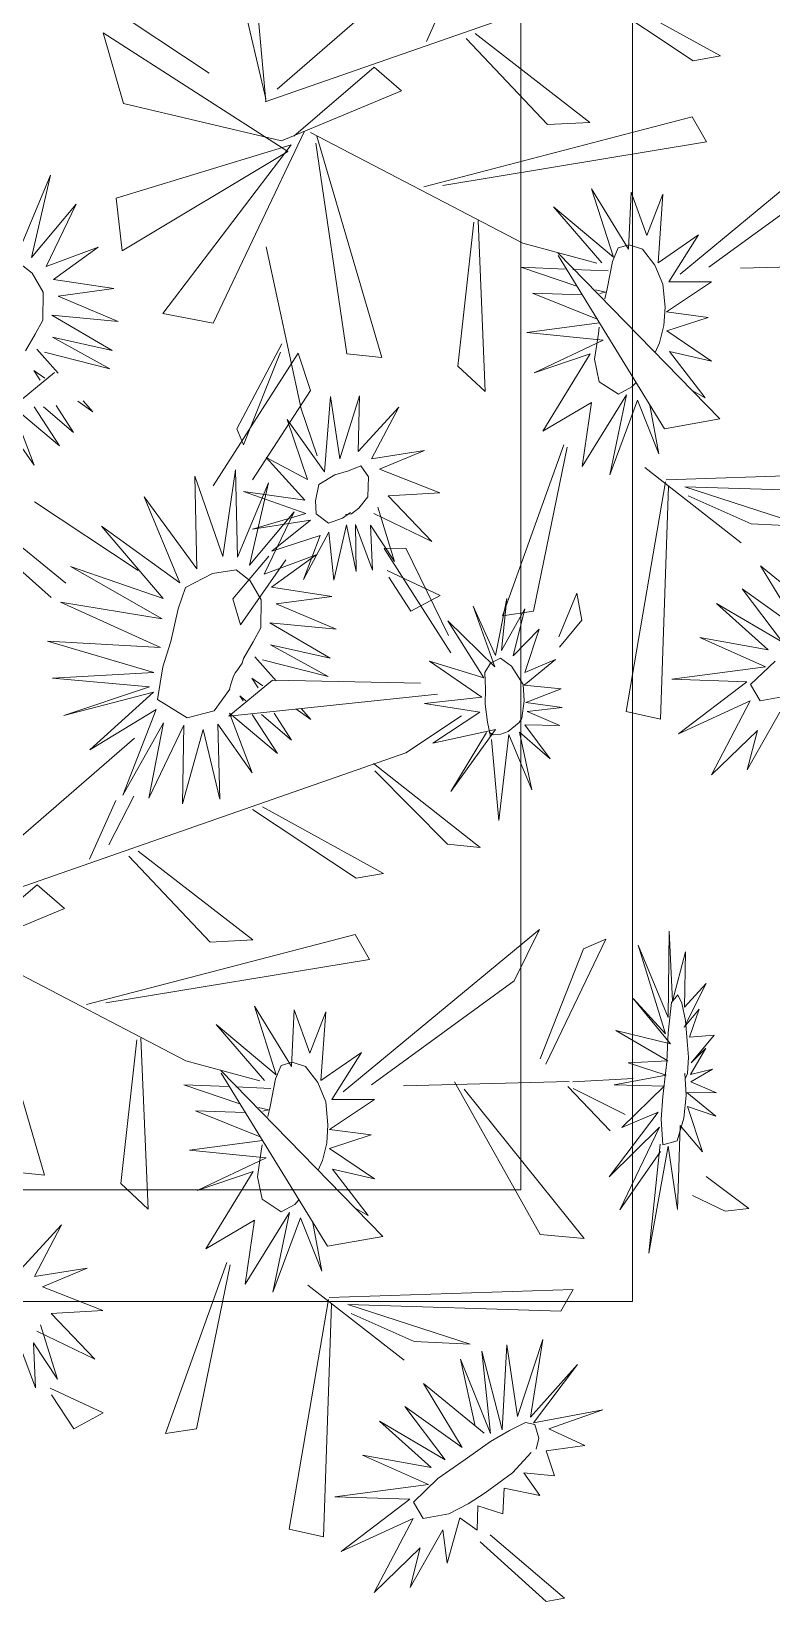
# Model space of a CAD drawing. Header units: inches. Extents: x 15 to 22798, y 21 to 21519.
# Drawn here: x 16322.62 to 16341, y 12481.48 to 12520.47 of the extents above; entities that cross this region are included whole.
import ezdxf

# ---------------------------------------------------------------- set-up
doc = ezdxf.new("R2010")
doc.units = ezdxf.units.IN
doc.header["$MEASUREMENT"] = 0
doc.layers.add('ARREDAMENTO', color=8, linetype='Continuous', lineweight=13)

msp = doc.modelspace()

# ---------------------------------------------------------------- linework, layer by layer
at = {"layer": 'ARREDAMENTO', "linetype": 'Continuous'}
for p, q in [((16327.253, 12523.861), (16328.447, 12518.79)), ((16328.443, 12518.732), (16328.038, 12523.284)), ((16333.553, 12523.219), (16328.721, 12519.033)), ((16340.29, 12522.849), (16328.427, 12518.715)), ((16332.432, 12520.211), (16333.084, 12521.673)), ((16327.034, 12519.428), (16324.465, 12521.134)), ((16339.051, 12519.738), (16336.482, 12521.444)), ((16336.727, 12521.513), (16339.73, 12519.856)), ((16324.409, 12520.428), (16324.907, 12518.678)), ((16328.987, 12517.487), (16324.409, 12520.428)), ((16333.642, 12520.416), (16336.485, 12518.207)), ((16335.433, 12518.154), (16333.413, 12520.287)), ((16331.13, 12519.579), (16329.14, 12517.868)), ((16331.813, 12518.992), (16331.13, 12519.579)), ((16339.73, 12519.856), (16339.051, 12519.738)), ((16328.833, 12517.752), (16331.813, 12518.992)), ((16324.907, 12518.678), (16328.833, 12517.752)), ((16343.604, 12518.467), (16338.728, 12514.44)), ((16339.03, 12518.344), (16332.363, 12516.604)), ((16336.485, 12518.207), (16335.433, 12518.154)), ((16339.383, 12517.725), (16339.03, 12518.344)), ((16329.072, 12517.645), (16324.731, 12516.322)), ((16325.886, 12513.465), (16329.072, 12517.645)), ((16329.405, 12517.989), (16327.134, 12513.222)), ((16334.825, 12515.205), (16329.555, 12517.954)), ((16330.454, 12512.46), (16329.687, 12517.691)), ((16329.708, 12517.865), (16331.321, 12512.37)), ((16332.839, 12516.643), (16339.383, 12517.725)), ((16324.877, 12515.015), (16328.987, 12517.487)), ((16322.329, 12515.052), (16323.099, 12516.898)), ((16323.099, 12516.898), (16322.627, 12514.853)), ((16339.437, 12514.611), (16342.979, 12517.19)), ((16336.531, 12516.56), (16337.072, 12514.858)), ((16337.448, 12515.063), (16336.531, 12516.56)), ((16337.515, 12516.475), (16337.448, 12515.063)), ((16337.905, 12515.4), (16337.515, 12516.475)), ((16322.627, 12514.853), (16323.734, 12516.174)), ((16323.734, 12516.174), (16322.988, 12514.625)), ((16324.731, 12516.322), (16324.877, 12515.015)), ((16335.581, 12516.109), (16336.781, 12514.716)), ((16337.072, 12514.858), (16335.581, 12516.109)), ((16338.297, 12516.423), (16337.905, 12515.4)), ((16338.18, 12514.716), (16338.297, 12516.423)), ((16333.212, 12512.158), (16333.606, 12515.728)), ((16333.711, 12515.772), (16333.891, 12511.525)), ((16339.188, 12515.418), (16338.18, 12514.716)), ((16338.451, 12514.248), (16339.188, 12515.418)), ((16322.988, 12514.625), (16324.278, 12515.112)), ((16324.278, 12515.112), (16323.174, 12514.306)), ((16329.321, 12511.094), (16328.454, 12515.119)), ((16334.825, 12515.205), (16336.658, 12514.711)), ((16339.715, 12510.849), (16335.693, 12514.967)), ((16335.702, 12514.901), (16338.339, 12510.602)), ((16337.192, 12515.096), (16337.048, 12514.756)), ((16337.462, 12515.17), (16337.192, 12515.096)), ((16337.793, 12515.062), (16337.462, 12515.17)), ((16338.101, 12514.665), (16337.793, 12515.062)), ((16335.874, 12514.566), (16334.776, 12514.611)), ((16336.167, 12514.142), (16334.776, 12514.611)), ((16336.065, 12514.558), (16336.938, 12514.522)), ((16337.048, 12514.756), (16336.919, 12514.072)), ((16338.301, 12514.191), (16338.101, 12514.665)), ((16344.34, 12514.696), (16340.224, 12514.587)), ((16323.174, 12514.306), (16324.671, 12514.079)), ((16338.354, 12513.619), (16338.301, 12514.191)), ((16338.388, 12513.503), (16339.506, 12514.244)), ((16339.506, 12514.244), (16338.451, 12514.248)), ((16324.671, 12514.079), (16323.288, 12513.893)), ((16323.288, 12513.893), (16324.775, 12513.261)), ((16336.3, 12513.927), (16335.065, 12513.969)), ((16336.672, 12513.319), (16335.065, 12513.969)), ((16336.631, 12514.052), (16336.874, 12513.989)), ((16336.874, 12513.989), (16336.735, 12513.962)), ((16336.858, 12513.827), (16336.919, 12514.072)), ((16323.128, 12513.424), (16324.632, 12512.545)), ((16324.775, 12513.261), (16323.128, 12513.424)), ((16327.134, 12513.222), (16325.886, 12513.465)), ((16338.323, 12513.162), (16338.354, 12513.619)), ((16339.427, 12513.366), (16338.388, 12513.503)), ((16338.394, 12513.03), (16339.427, 12513.366)), ((16336.728, 12513.228), (16334.919, 12512.988)), ((16334.919, 12512.988), (16336.82, 12512.797)), ((16336.699, 12512.967), (16336.606, 12512.328)), ((16336.722, 12513.121), (16336.699, 12512.967)), ((16338.215, 12512.732), (16338.323, 12513.162)), ((16339.509, 12512.281), (16338.394, 12513.03)), ((16323.289, 12511.981), (16322.756, 12512.574)), ((16323.151, 12512.877), (16324.575, 12512.087)), ((16324.632, 12512.545), (16323.151, 12512.877)), ((16328.842, 12512.708), (16327.724, 12510.596)), ((16336.82, 12512.797), (16335.105, 12511.985)), ((16338.107, 12512.496), (16338.215, 12512.732)), ((16324.575, 12512.087), (16322.947, 12512.506)), ((16327.136, 12509.185), (16329.248, 12512.474)), ((16327.89, 12510.202), (16328.811, 12512.5)), ((16329.248, 12512.474), (16329.554, 12511.547)), ((16331.321, 12512.37), (16330.454, 12512.46)), ((16335.105, 12511.985), (16336.498, 12512.462)), ((16336.498, 12512.462), (16335.321, 12510.538)), ((16336.606, 12512.328), (16336.719, 12511.769)), ((16338.462, 12512.518), (16339.509, 12512.281)), ((16339.353, 12511.37), (16338.462, 12512.518)), ((16323.199, 12512), (16322.11, 12511.105)), ((16322.839, 12511.806), (16322.686, 12512.046)), ((16322.957, 12511.856), (16322.686, 12512.046)), ((16333.891, 12511.525), (16333.212, 12512.158)), ((16329.554, 12511.547), (16328.115, 12509.331)), ((16329.899, 12509.531), (16330.051, 12511.401)), ((16330.051, 12511.401), (16330.281, 12509.853)), ((16330.281, 12509.853), (16330.767, 12511.422)), ((16330.767, 12511.422), (16330.732, 12510.035)), ((16336.298, 12509.665), (16337.399, 12511.439)), ((16336.719, 12511.769), (16337.196, 12511.459)), ((16337.399, 12511.439), (16336.987, 12509.46)), ((16337.196, 12511.459), (16337.533, 12511.641)), ((16337.633, 12511.753), (16337.533, 12511.641)), ((16339.028, 12511.552), (16339.353, 12511.37)), ((16322.13, 12511.174), (16322.693, 12509.694)), ((16323.32, 12510.179), (16322.13, 12511.174)), ((16322.692, 12511.142), (16323.32, 12510.179)), ((16322.924, 12511.146), (16323.666, 12510.51)), ((16323.241, 12511.175), (16323.666, 12510.51)), ((16323.776, 12511.285), (16324.15, 12511.023)), ((16323.909, 12511.291), (16324.15, 12511.023)), ((16329.321, 12511.094), (16329.719, 12509.932)), ((16330.732, 12510.035), (16331.742, 12511.135)), ((16331.742, 12511.135), (16331.067, 12509.85)), ((16335.321, 12510.538), (16336.528, 12511.255)), ((16336.528, 12511.255), (16336.298, 12509.665)), ((16336.987, 12509.46), (16337.668, 12511.31)), ((16337.668, 12511.31), (16338.201, 12509.981)), ((16337.979, 12511.188), (16338.201, 12509.981)), ((16322.693, 12509.694), (16321.84, 12510.903)), ((16328.973, 12510.828), (16329.899, 12509.531)), ((16329.476, 12509.341), (16328.973, 12510.828)), ((16338.339, 12510.602), (16339.715, 12510.849)), ((16327.724, 12510.596), (16327.89, 12510.202)), ((16328.448, 12509.883), (16329.476, 12509.341)), ((16329.408, 12508.83), (16328.448, 12509.883)), ((16331.067, 12509.85), (16332.38, 12510.059)), ((16332.38, 12510.059), (16331.266, 12509.6)), ((16334.319, 12505.957), (16335.842, 12510.201)), ((16335.925, 12510.142), (16335.092, 12506.073)), ((16327.378, 12507.43), (16327.691, 12509.581)), ((16327.691, 12509.581), (16327.741, 12507.414)), ((16331.266, 12509.6), (16332.764, 12509.009)), ((16340.242, 12507.772), (16337.852, 12509.635)), ((16338.382, 12509.336), (16344.442, 12509.534)), ((16326.681, 12509.425), (16327.378, 12507.43)), ((16326.728, 12507.123), (16326.681, 12509.425)), ((16327.741, 12507.414), (16328.51, 12509.26)), ((16328.51, 12509.26), (16328.039, 12507.215)), ((16338.363, 12509.279), (16337.39, 12503.579)), ((16338.241, 12503.389), (16338.442, 12509.167)), ((16338.849, 12509.159), (16341.882, 12508.173)), ((16344.138, 12508.995), (16338.849, 12509.159)), ((16325.272, 12507.078), (16322.702, 12508.784)), ((16325.425, 12508.913), (16326.728, 12507.123)), ((16326.308, 12506.774), (16325.425, 12508.913)), ((16327.888, 12509.042), (16329.408, 12508.83)), ((16329.433, 12508.494), (16327.888, 12509.042)), ((16332.764, 12509.009), (16331.484, 12508.938)), ((16331.484, 12508.938), (16332.568, 12507.799)), ((16340.489, 12508.24), (16338.927, 12508.936)), ((16321.297, 12508.547), (16323.475, 12506.771)), ((16328.039, 12507.215), (16329.146, 12508.536)), ((16328.114, 12508.109), (16329.433, 12508.494)), ((16329.551, 12508.332), (16328.114, 12508.109)), ((16329.146, 12508.536), (16328.4, 12506.987)), ((16328.596, 12507.562), (16329.551, 12508.332)), ((16332.568, 12507.799), (16331.122, 12508.498)), ((16331.222, 12508.654), (16331.641, 12507.302)), ((16323.112, 12506.412), (16321.198, 12508.115)), ((16324.364, 12508.186), (16326.308, 12506.774)), ((16325.892, 12506.384), (16324.364, 12508.186)), ((16329.791, 12507.95), (16328.596, 12507.562)), ((16330.009, 12508.033), (16329.379, 12506.862)), ((16329.379, 12506.862), (16329.791, 12507.95)), ((16330.134, 12506.839), (16330.009, 12508.033)), ((16330.445, 12508.216), (16330.134, 12506.839)), ((16330.683, 12507.054), (16330.445, 12508.216)), ((16330.671, 12508.222), (16330.683, 12507.054)), ((16331.094, 12507.092), (16330.671, 12508.222)), ((16331.041, 12508.205), (16331.094, 12507.092)), ((16331.641, 12507.302), (16331.041, 12508.205)), ((16341.882, 12508.173), (16340.489, 12508.24)), ((16331.916, 12507.635), (16331.377, 12507.624)), ((16331.377, 12507.624), (16333.033, 12505.039)), ((16332.979, 12505.465), (16331.916, 12507.635)), ((16323.594, 12507.178), (16325.892, 12506.384)), ((16325.874, 12505.882), (16323.594, 12507.178)), ((16327.623, 12506.377), (16328.521, 12507.439)), ((16328.943, 12507.347), (16327.813, 12505.729)), ((16328.4, 12506.987), (16329.69, 12507.474)), ((16329.69, 12507.474), (16328.586, 12506.668)), ((16340.725, 12507.198), (16341.689, 12505.611)), ((16342.233, 12505.967), (16340.725, 12507.198)), ((16331.457, 12507.082), (16332.771, 12506.464)), ((16332.041, 12506.075), (16331.495, 12506.915)), ((16327.813, 12505.729), (16327.623, 12506.377)), ((16328.586, 12506.668), (16330.083, 12506.44)), ((16330.083, 12506.44), (16328.7, 12506.255)), ((16332.771, 12506.464), (16332.041, 12506.075)), ((16334.423, 12506.386), (16334.141, 12504.969)), ((16334.296, 12505.095), (16334.423, 12506.386)), ((16336.163, 12506.52), (16335.714, 12505.435)), ((16336.285, 12505.848), (16336.163, 12506.52)), ((16340.266, 12506.627), (16341.267, 12505.305)), ((16341.689, 12505.611), (16340.266, 12506.627)), ((16323.343, 12506.295), (16325.874, 12505.882)), ((16325.826, 12505.17), (16323.343, 12506.295)), ((16328.7, 12506.255), (16330.187, 12505.623)), ((16333.59, 12506.195), (16334.125, 12504.688)), ((16334.141, 12504.969), (16333.59, 12506.195)), ((16334.877, 12506.13), (16334.296, 12505.095)), ((16335.092, 12506.073), (16334.319, 12505.957)), ((16334.587, 12504.964), (16334.877, 12506.13)), ((16339.629, 12506.26), (16340.913, 12505.112)), ((16341.267, 12505.305), (16339.629, 12506.26)), ((16328.54, 12505.786), (16330.044, 12504.907)), ((16330.187, 12505.623), (16328.54, 12505.786)), ((16332.965, 12505.836), (16333.856, 12504.419)), ((16334.125, 12504.688), (16332.965, 12505.836)), ((16335.225, 12505.626), (16334.587, 12504.964)), ((16334.873, 12504.548), (16335.225, 12505.626)), ((16335.731, 12505.176), (16336.285, 12505.848)), ((16323.02, 12505.329), (16325.826, 12505.17)), ((16325.662, 12504.549), (16323.02, 12505.329)), ((16328.563, 12505.239), (16329.987, 12504.449)), ((16330.044, 12504.907), (16328.563, 12505.239)), ((16339.214, 12505.421), (16340.848, 12504.692)), ((16340.913, 12505.112), (16339.214, 12505.421)), ((16328.701, 12504.343), (16328.168, 12504.936)), ((16329.987, 12504.449), (16328.359, 12504.868)), ((16332.51, 12504.831), (16333.803, 12503.937)), ((16333.856, 12504.419), (16332.51, 12504.831)), ((16334.019, 12504.779), (16333.882, 12504.551)), ((16334.27, 12504.902), (16334.019, 12504.779)), ((16334.541, 12504.708), (16334.27, 12504.902)), ((16334.859, 12504.237), (16335.635, 12504.87)), ((16335.635, 12504.87), (16334.873, 12504.548)), ((16341.085, 12504.834), (16340.474, 12504.249)), ((16323.146, 12504.41), (16325.662, 12504.549)), ((16325.554, 12504.194), (16323.146, 12504.41)), ((16328.251, 12504.168), (16328.098, 12504.407)), ((16328.369, 12504.218), (16328.098, 12504.407)), ((16333.882, 12504.551), (16333.894, 12504.147)), ((16334.828, 12504.248), (16334.541, 12504.708)), ((16340.848, 12504.692), (16338.525, 12504.383)), ((16338.525, 12504.383), (16340.383, 12504.321)), ((16323.431, 12503.48), (16325.554, 12504.194)), ((16325.653, 12504.058), (16323.431, 12503.48)), ((16324.078, 12502.626), (16325.653, 12504.058)), ((16328.611, 12504.362), (16327.522, 12503.467)), ((16327.522, 12503.467), (16332.705, 12504.009)), ((16332.282, 12504.282), (16328.611, 12504.362)), ((16333.894, 12504.147), (16333.891, 12503.762)), ((16334.856, 12503.843), (16334.828, 12504.248)), ((16335.773, 12504.144), (16334.859, 12504.237)), ((16334.901, 12503.805), (16335.773, 12504.144)), ((16340.383, 12504.321), (16338.684, 12503.027)), ((16340.474, 12504.249), (16340.717, 12503.844)), ((16325.722, 12503.63), (16324.078, 12502.626)), ((16324.894, 12501.507), (16325.722, 12503.63)), ((16327.883, 12503.842), (16327.801, 12503.967)), ((16327.945, 12503.844), (16327.801, 12503.967)), ((16329.187, 12503.647), (16329.562, 12503.385)), ((16329.321, 12503.653), (16329.562, 12503.385)), ((16333.803, 12503.937), (16332.38, 12503.779)), ((16332.38, 12503.779), (16333.758, 12503.568)), ((16333.891, 12503.762), (16333.943, 12503.316)), ((16334.796, 12503.418), (16334.856, 12503.843)), ((16335.796, 12503.683), (16334.901, 12503.805)), ((16334.927, 12503.582), (16335.796, 12503.683)), ((16338.684, 12503.027), (16340.47, 12503.842)), ((16340.47, 12503.842), (16339.504, 12502.005)), ((16340.717, 12503.844), (16341.356, 12503.959)), ((16325.9, 12503.3), (16324.894, 12501.507)), ((16325.536, 12501.428), (16325.9, 12503.3)), ((16326.412, 12503.242), (16325.536, 12501.428)), ((16326.377, 12501.287), (16326.412, 12503.242)), ((16327.252, 12503.265), (16327.304, 12501.408)), ((16328.104, 12502.056), (16327.252, 12503.265)), ((16327.542, 12503.536), (16328.104, 12502.056)), ((16328.732, 12502.541), (16327.542, 12503.536)), ((16328.103, 12503.504), (16328.732, 12502.541)), ((16328.336, 12503.508), (16329.078, 12502.871)), ((16328.653, 12503.537), (16329.078, 12502.871)), ((16331.922, 12502.551), (16333.297, 12503.47)), ((16333.758, 12503.568), (16332.589, 12502.792)), ((16333.943, 12503.316), (16334.018, 12502.963)), ((16334.463, 12503.084), (16334.733, 12503.306)), ((16334.733, 12503.306), (16334.796, 12503.418)), ((16334.874, 12503.252), (16335.74, 12503.237)), ((16335.503, 12502.406), (16334.874, 12503.252)), ((16335.74, 12503.237), (16334.927, 12503.582)), ((16337.39, 12503.579), (16338.241, 12503.389)), ((16340.391, 12502.136), (16341.202, 12503.564)), ((16325.186, 12502.921), (16320.353, 12498.734)), ((16326.885, 12503.135), (16326.377, 12501.287)), ((16327.304, 12501.408), (16326.885, 12503.135)), ((16332.589, 12502.792), (16334.144, 12503.135)), ((16334.144, 12503.135), (16333.034, 12501.596)), ((16333.034, 12501.596), (16333.923, 12503.061)), ((16333.993, 12503.056), (16334.085, 12503.005)), ((16334.049, 12502.883), (16334.227, 12500.879)), ((16334.085, 12503.005), (16334.275, 12503.017)), ((16334.227, 12500.879), (16334.479, 12503.01)), ((16334.275, 12503.017), (16334.463, 12503.084)), ((16334.479, 12503.01), (16335.045, 12501.639)), ((16334.737, 12503.072), (16335.503, 12502.406)), ((16335.045, 12501.639), (16334.737, 12503.072)), ((16339.504, 12502.005), (16340.645, 12503.113)), ((16340.645, 12503.113), (16340.391, 12502.136)), ((16331.922, 12502.551), (16320.059, 12498.417)), ((16331.116, 12502.291), (16333.765, 12500.204)), ((16332.956, 12500.29), (16331.152, 12502.107)), ((16324.064, 12499.912), (16324.716, 12501.375)), ((16324.55, 12500.267), (16325.169, 12501.48)), ((16330.683, 12499.44), (16328.114, 12501.146)), ((16328.36, 12501.215), (16331.362, 12499.557)), ((16325.274, 12500.118), (16328.118, 12497.909)), ((16333.765, 12500.204), (16332.956, 12500.29)), ((16327.065, 12497.856), (16325.046, 12499.989)), ((16331.362, 12499.557), (16330.683, 12499.44)), ((16322.763, 12499.28), (16320.773, 12497.57)), ((16323.445, 12498.694), (16322.763, 12499.28)), ((16320.465, 12497.453), (16323.445, 12498.694)), ((16335.236, 12498.169), (16330.361, 12494.142)), ((16334.611, 12496.892), (16335.236, 12498.169)), ((16330.663, 12498.046), (16323.995, 12496.306)), ((16328.118, 12497.909), (16327.065, 12497.856)), ((16331.015, 12497.426), (16330.663, 12498.046)), ((16335.394, 12494.824), (16336.88, 12497.933)), ((16336.88, 12497.933), (16336.33, 12497.689)), ((16337.69, 12497.781), (16338.365, 12495.579)), ((16338.434, 12495.981), (16337.69, 12497.781)), ((16338.455, 12498.129), (16338.434, 12495.981)), ((16338.541, 12496.393), (16338.455, 12498.129)), ((16326.458, 12494.907), (16321.187, 12497.655)), ((16321.341, 12497.567), (16322.953, 12492.071)), ((16324.472, 12496.345), (16331.015, 12497.426)), ((16336.33, 12497.689), (16335.251, 12494.958)), ((16338.862, 12497.616), (16338.541, 12496.393)), ((16338.836, 12496.24), (16338.862, 12497.616)), ((16331.069, 12494.313), (16334.611, 12496.892)), ((16338.829, 12495.742), (16339.377, 12496.826)), ((16339.377, 12496.826), (16338.836, 12496.24)), ((16328.163, 12496.262), (16328.704, 12494.56)), ((16329.081, 12494.765), (16328.163, 12496.262)), ((16337.566, 12496.455), (16338.491, 12495.33)), ((16338.365, 12495.579), (16337.566, 12496.455)), ((16339.198, 12496.19), (16338.829, 12495.742)), ((16338.961, 12495.498), (16339.198, 12496.19)), ((16327.213, 12495.811), (16328.413, 12494.418)), ((16328.704, 12494.56), (16327.213, 12495.811)), ((16329.147, 12496.177), (16329.081, 12494.765)), ((16329.538, 12495.102), (16329.147, 12496.177)), ((16329.929, 12496.125), (16329.538, 12495.102)), ((16329.813, 12494.417), (16329.929, 12496.125)), ((16324.845, 12491.86), (16325.238, 12495.43)), ((16325.344, 12495.474), (16325.524, 12491.227)), ((16337.128, 12495.662), (16338.426, 12494.906)), ((16338.491, 12495.33), (16337.128, 12495.662)), ((16339.573, 12495.546), (16338.961, 12495.498)), ((16339.003, 12494.862), (16339.573, 12495.546)), ((16330.82, 12495.119), (16329.813, 12494.417)), ((16330.083, 12493.95), (16330.82, 12495.119)), ((16338.986, 12494.568), (16339.365, 12495.224)), ((16339.365, 12495.224), (16339.003, 12494.862)), ((16326.458, 12494.907), (16328.291, 12494.413)), ((16331.347, 12490.551), (16327.326, 12494.669)), ((16328.825, 12494.797), (16328.68, 12494.458)), ((16329.094, 12494.872), (16328.825, 12494.797)), ((16329.425, 12494.764), (16329.094, 12494.872)), ((16329.734, 12494.367), (16329.425, 12494.764)), ((16338.426, 12494.906), (16337.437, 12494.862)), ((16337.437, 12494.862), (16338.382, 12494.55)), ((16339.529, 12494.704), (16338.986, 12494.568)), ((16338.993, 12494.386), (16339.529, 12494.704)), ((16327.507, 12494.268), (16326.408, 12494.313)), ((16327.8, 12493.844), (16326.408, 12494.313)), ((16327.335, 12494.602), (16329.971, 12490.304)), ((16327.697, 12494.26), (16328.57, 12494.223)), ((16328.68, 12494.458), (16328.552, 12493.774)), ((16329.934, 12493.892), (16329.734, 12494.367)), ((16335.972, 12494.398), (16331.857, 12494.289)), ((16335.255, 12490.595), (16333.124, 12494.39)), ((16336.992, 12493.175), (16335.941, 12494.271)), ((16336.066, 12494.384), (16337.566, 12494.473)), ((16338.382, 12494.55), (16337.088, 12494.317)), ((16337.088, 12494.317), (16338.329, 12494.281)), ((16338.329, 12494.281), (16337.28, 12493.253)), ((16339.629, 12494.115), (16338.993, 12494.386)), ((16329.986, 12493.32), (16329.934, 12493.892)), ((16330.02, 12493.205), (16331.138, 12493.946)), ((16331.138, 12493.946), (16330.083, 12493.95)), ((16333.365, 12494.207), (16336.347, 12490.499)), ((16336.076, 12494.225), (16337.365, 12493.574)), ((16338.898, 12494.124), (16339.629, 12494.115)), ((16339.616, 12493.536), (16338.898, 12494.124)), ((16327.932, 12493.629), (16326.698, 12493.671)), ((16328.305, 12493.021), (16326.698, 12493.671)), ((16328.264, 12493.754), (16328.507, 12493.691)), ((16328.507, 12493.691), (16328.367, 12493.663)), ((16328.491, 12493.529), (16328.552, 12493.774)), ((16338.182, 12493.634), (16336.969, 12492.025)), ((16337.28, 12493.253), (16338.182, 12493.634)), ((16338.908, 12493.777), (16339.616, 12493.536)), ((16339.284, 12492.651), (16338.908, 12493.777)), ((16329.956, 12492.863), (16329.986, 12493.32)), ((16331.059, 12493.068), (16330.02, 12493.205)), ((16330.027, 12492.732), (16331.059, 12493.068)), ((16336.969, 12492.025), (16338.212, 12493.259)), ((16338.212, 12493.259), (16337.229, 12491.211)), ((16338.667, 12491.217), (16338.726, 12493.301)), ((16338.726, 12493.301), (16339.284, 12492.651)), ((16328.36, 12492.93), (16326.551, 12492.69)), ((16326.551, 12492.69), (16328.453, 12492.499)), ((16328.354, 12492.823), (16328.331, 12492.669)), ((16329.847, 12492.434), (16329.956, 12492.863)), ((16331.142, 12491.983), (16330.027, 12492.732)), ((16338.233, 12492.841), (16337.953, 12490.137)), ((16337.953, 12490.137), (16338.434, 12492.791)), ((16338.434, 12492.791), (16338.667, 12491.217)), ((16328.453, 12492.499), (16326.737, 12491.687)), ((16328.331, 12492.669), (16328.239, 12492.03)), ((16329.739, 12492.197), (16329.847, 12492.434)), ((16337.229, 12491.211), (16338.24, 12492.654)), ((16322.953, 12492.071), (16322.087, 12492.162)), ((16326.737, 12491.687), (16328.131, 12492.164)), ((16328.131, 12492.164), (16326.953, 12490.24)), ((16328.239, 12492.03), (16328.352, 12491.471)), ((16330.095, 12492.22), (16331.142, 12491.983)), ((16330.985, 12491.072), (16330.095, 12492.22)), ((16339.372, 12492.041), (16340.432, 12491.243)), ((16325.524, 12491.227), (16324.845, 12491.86)), ((16339.844, 12491.177), (16339.037, 12491.562)), ((16327.93, 12489.367), (16329.031, 12491.141)), ((16328.352, 12491.471), (16328.828, 12491.161)), ((16329.031, 12491.141), (16328.619, 12489.162)), ((16328.828, 12491.161), (16329.165, 12491.343)), ((16329.265, 12491.454), (16329.165, 12491.343)), ((16330.661, 12491.254), (16330.985, 12491.072)), ((16340.432, 12491.243), (16339.844, 12491.177)), ((16322.364, 12489.736), (16323.375, 12490.837)), ((16323.375, 12490.837), (16322.7, 12489.552)), ((16326.953, 12490.24), (16328.161, 12490.957)), ((16328.161, 12490.957), (16327.93, 12489.367)), ((16328.619, 12489.162), (16329.301, 12491.012)), ((16329.301, 12491.012), (16329.833, 12489.683)), ((16329.611, 12490.89), (16329.833, 12489.683)), ((16329.971, 12490.304), (16331.347, 12490.551)), ((16336.347, 12490.499), (16335.255, 12490.595)), ((16322.7, 12489.552), (16324.012, 12489.761)), ((16324.012, 12489.761), (16322.899, 12489.302)), ((16325.951, 12485.659), (16327.475, 12489.903)), ((16327.558, 12489.844), (16326.725, 12485.775)), ((16322.899, 12489.302), (16324.397, 12488.711)), ((16331.874, 12487.474), (16329.485, 12489.337)), ((16330.015, 12489.037), (16336.074, 12489.236)), ((16336.074, 12489.236), (16335.77, 12488.696)), ((16329.996, 12488.98), (16329.022, 12483.28)), ((16329.874, 12483.091), (16330.075, 12488.869)), ((16330.482, 12488.86), (16333.515, 12487.875)), ((16335.77, 12488.696), (16330.482, 12488.86)), ((16324.397, 12488.711), (16323.117, 12488.64)), ((16323.117, 12488.64), (16324.201, 12487.501)), ((16332.122, 12487.942), (16330.559, 12488.638)), ((16324.201, 12487.501), (16322.755, 12488.199)), ((16322.854, 12488.356), (16323.274, 12487.004)), ((16322.726, 12486.794), (16322.304, 12487.923)), ((16322.674, 12487.906), (16322.726, 12486.794)), ((16323.274, 12487.004), (16322.674, 12487.906)), ((16333.515, 12487.875), (16332.122, 12487.942)), ((16333.802, 12487.698), (16334.02, 12485.653)), ((16334.308, 12485.747), (16333.802, 12487.698)), ((16334.423, 12487.862), (16334.308, 12485.747)), ((16334.694, 12486.081), (16334.423, 12487.862)), ((16335.316, 12487.992), (16334.694, 12486.081)), ((16335.016, 12486.061), (16335.316, 12487.992)), ((16333.276, 12487.505), (16333.635, 12485.882)), ((16334.02, 12485.653), (16333.276, 12487.505)), ((16336.183, 12487.37), (16335.016, 12486.061)), ((16335.086, 12485.921), (16336.183, 12487.37)), ((16332.357, 12486.9), (16333.321, 12485.312)), ((16333.866, 12485.669), (16332.357, 12486.9)), ((16323.089, 12486.784), (16324.403, 12486.166)), ((16323.674, 12485.777), (16323.127, 12486.617)), ((16324.403, 12486.166), (16323.674, 12485.777)), ((16331.898, 12486.329), (16332.899, 12485.007)), ((16333.321, 12485.312), (16331.898, 12486.329)), ((16336.811, 12486.242), (16335.086, 12485.921)), ((16335.467, 12485.774), (16336.811, 12486.242)), ((16326.725, 12485.775), (16325.951, 12485.659)), ((16331.262, 12485.962), (16332.545, 12484.814)), ((16332.899, 12485.007), (16331.262, 12485.962)), ((16334.489, 12485.729), (16334.022, 12485.458)), ((16334.893, 12485.932), (16334.489, 12485.729)), ((16335.12, 12485.884), (16334.893, 12485.932)), ((16335.223, 12485.542), (16335.12, 12485.884)), ((16336.361, 12485.358), (16335.467, 12485.774)), ((16334.022, 12485.458), (16333.395, 12485.012)), ((16335.153, 12485.27), (16335.223, 12485.542)), ((16335.403, 12485.229), (16336.361, 12485.358)), ((16330.847, 12485.123), (16332.48, 12484.394)), ((16332.545, 12484.814), (16330.847, 12485.123)), ((16333.395, 12485.012), (16332.717, 12484.536)), ((16334.564, 12484.679), (16335.028, 12485.184)), ((16335.608, 12484.606), (16335.403, 12485.229)), ((16332.717, 12484.536), (16332.107, 12483.95)), ((16333.89, 12484.185), (16334.564, 12484.679)), ((16334.849, 12484.678), (16335.608, 12484.606)), ((16335.242, 12484.119), (16334.849, 12484.678)), ((16332.48, 12484.394), (16330.158, 12484.084)), ((16333.466, 12483.914), (16333.89, 12484.185)), ((16334.329, 12483.661), (16334.357, 12484.296)), ((16334.357, 12484.296), (16335.242, 12484.119)), ((16330.158, 12484.084), (16332.015, 12484.023)), ((16332.015, 12484.023), (16330.316, 12482.728)), ((16332.107, 12483.95), (16332.35, 12483.546)), ((16332.989, 12483.661), (16333.466, 12483.914)), ((16333.689, 12483.26), (16333.704, 12483.861)), ((16333.704, 12483.861), (16334.329, 12483.661)), ((16330.316, 12482.728), (16332.102, 12483.543)), ((16332.102, 12483.543), (16331.136, 12481.707)), ((16332.35, 12483.546), (16332.989, 12483.661)), ((16332.942, 12482.438), (16333.256, 12483.567)), ((16333.256, 12483.567), (16333.689, 12483.26)), ((16329.022, 12483.28), (16329.874, 12483.091)), ((16332.024, 12481.838), (16332.834, 12483.266)), ((16332.834, 12483.266), (16332.942, 12482.438)), ((16335.4, 12481.484), (16333.767, 12482.965)), ((16334.014, 12483.139), (16335.858, 12481.566)), ((16331.136, 12481.707), (16332.277, 12482.815)), ((16332.277, 12482.815), (16332.024, 12481.838)), ((16335.858, 12481.566), (16335.4, 12481.484))]:
    msp.add_line(p, q, dxfattribs=at)
at = {"layer": 'ARREDAMENTO', "elevation": -27.277}
for points in [[(16305.209, 12488.933), (16305.209, 12627.517), (16337.545, 12627.517), (16337.545, 12488.933)], [(16307.981, 12491.705), (16307.981, 12624.745), (16334.774, 12624.745), (16334.774, 12491.705)]]:
    msp.add_lwpolyline(points, close=True, dxfattribs=at)
at = {"layer": 'ARREDAMENTO', "linetype": 'Continuous'}
for points in [[(16322.481, 12512.533), (16322.718, 12512.947), (16322.907, 12513.297), (16322.917, 12513.99), (16322.642, 12514.462), (16322.297, 12514.74), (16321.709, 12514.647), (16321.036, 12514.3), (16320.855, 12513.768), (16320.673, 12512.959), (16320.473, 12512.324), (16320.346, 12511.519), (16321.075, 12511.064), (16321.746, 12511.237), (16322.142, 12511.77)], [(16330.421, 12508.47), (16330.568, 12508.488), (16330.754, 12508.626), (16330.973, 12508.914), (16330.989, 12509.405), (16330.799, 12509.683), (16330.498, 12509.56), (16330.156, 12509.458), (16329.758, 12509.219), (16329.676, 12508.809), (16329.695, 12508.491), (16329.997, 12508.257), (16330.349, 12508.382), (16330.549, 12508.519)], [(16327.893, 12504.895), (16328.13, 12505.309), (16328.318, 12505.659), (16328.329, 12506.351), (16328.053, 12506.824), (16327.709, 12507.102), (16327.12, 12507.009), (16326.448, 12506.662), (16326.266, 12506.13), (16326.085, 12505.321), (16325.885, 12504.686), (16325.758, 12503.881), (16326.487, 12503.426), (16327.157, 12503.599), (16327.554, 12504.132)], [(16327.893, 12504.895), (16327.86, 12504.779), (16327.795, 12504.7), (16327.75, 12504.62), (16327.683, 12504.542), (16327.63, 12504.434), (16327.585, 12504.287), (16327.543, 12504.134), (16327.554, 12504.132)], [(16338.854, 12494.462), (16338.913, 12494.591), (16338.939, 12494.997), (16338.905, 12495.398), (16338.859, 12495.913), (16338.768, 12496.34), (16338.671, 12496.547), (16338.517, 12496.36), (16338.431, 12495.604), (16338.397, 12494.883), (16338.298, 12494.024), (16338.254, 12493.459), (16338.302, 12492.827), (16338.654, 12492.925), (16338.821, 12493.485), (16338.876, 12494.048), (16338.849, 12494.601)]]:
    msp.add_lwpolyline(points, dxfattribs=at)

doc.saveas('drawing.dxf')
